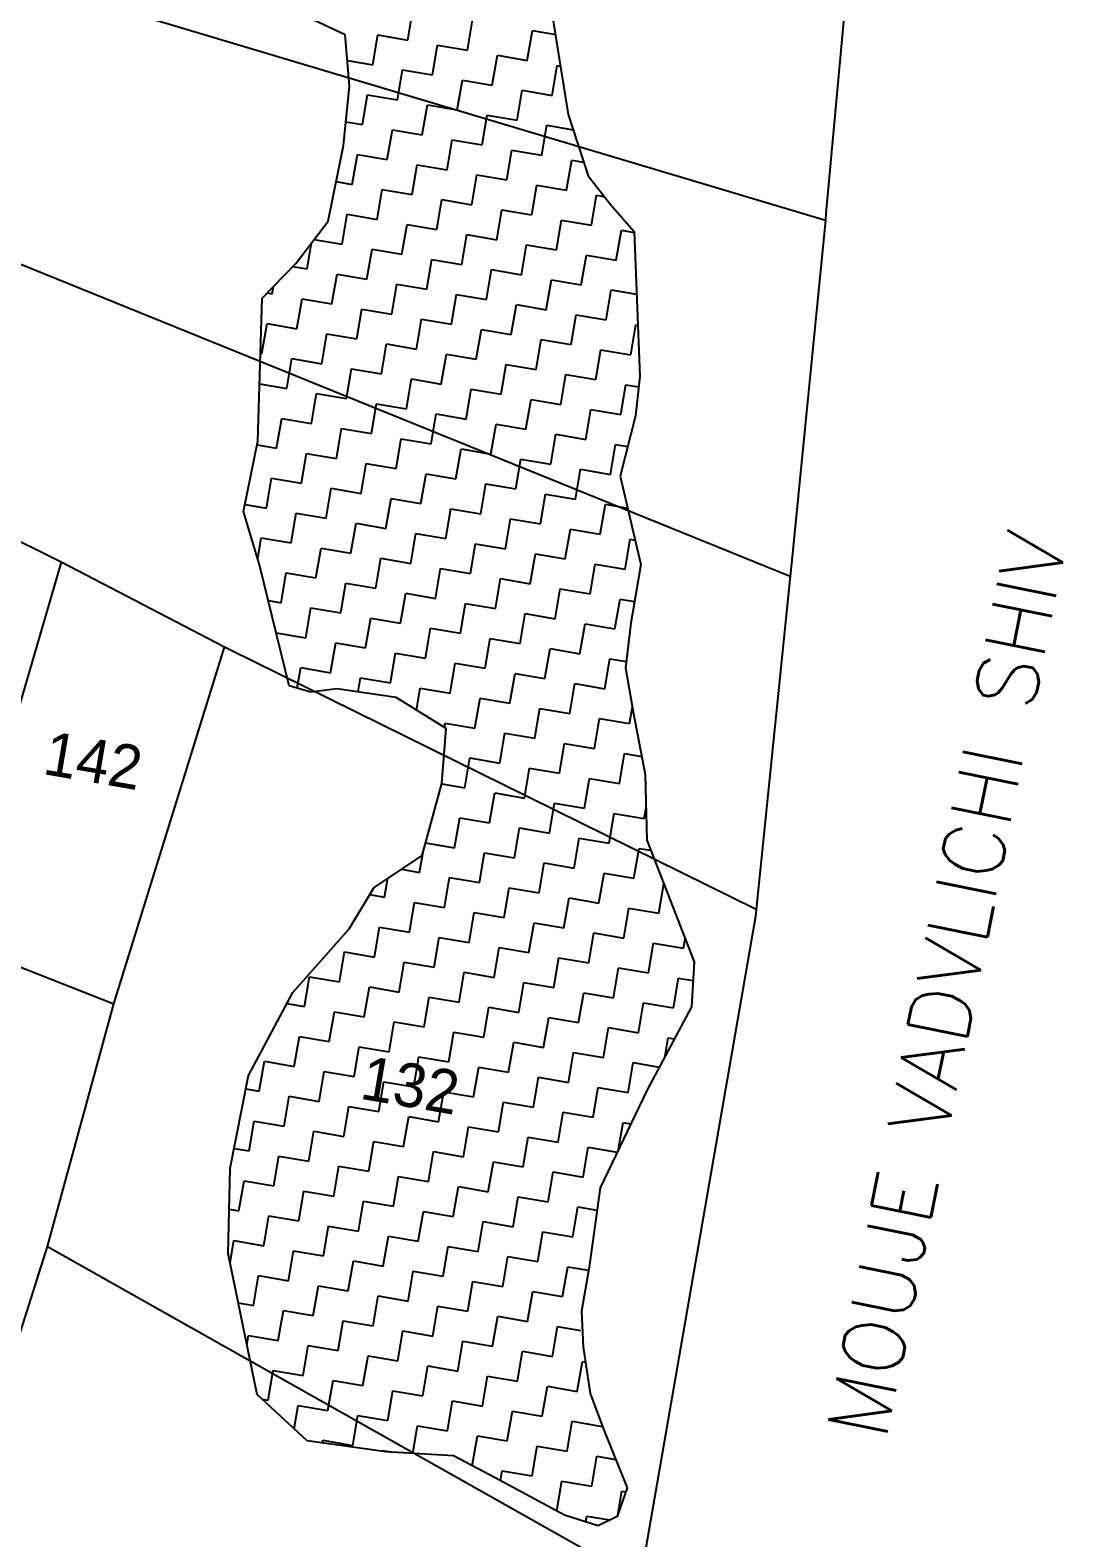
# Model space of a CAD drawing. Header units: metres. Extents: x 286044 to 288268, y 2013628 to 2015838.
# Drawn here: x 287672.9 to 287889, y 2014429.3 to 2014744.8 of the extents above; entities that cross this region are included whole.
import ezdxf
from ezdxf.enums import TextEntityAlignment as Align

# ---------------------------------------------------------------- set-up
doc = ezdxf.new("R2010")
doc.units = ezdxf.units.M
for name, color, linetype in [('POLY_HATCH', 12, 'Continuous'), ('POLY_PARCEL', 6, 'Continuous'), ('TEXT_MAPOUT', 7, 'Continuous'), ('TEXT_PARCEL', 7, 'Continuous'), ('V_BOUND_LINE', 7, 'Continuous')]:
    doc.layers.add(name, color=color, linetype=linetype)
doc.styles.get("Standard").update_dxf_attribs({"font": 'simplex.shx'})
doc.styles.add('TEXT_MAP', font='')
doc.styles.get('TEXT_MAP').set_extended_font_data('Kruti Dev 050')

msp = doc.modelspace()

# ---------------------------------------------------------------- linework, layer by layer
at = {"layer": 'POLY_HATCH'}
for p, q in [((287781.16, 2014754.23), (287785.51, 2014727.12)), ((287738.83, 2014743.8), (287732.28, 2014746.88)), ((287739.75, 2014733.03), (287738.83, 2014743.8)), ((287738.49, 2014720.62), (287739.75, 2014733.03)), ((287785.51, 2014727.12), (287789.65, 2014714.29)), ((287735.27, 2014704.82), (287738.49, 2014720.62)), ((287789.65, 2014714.29), (287794.42, 2014708.2)), ((287794.42, 2014708.2), (287799.28, 2014702.63)), ((287728.48, 2014695.96), (287735.27, 2014704.82)), ((287799.28, 2014702.63), (287800.45, 2014672.37)), ((287721.45, 2014688.72), (287728.48, 2014695.96)), ((287720.57, 2014658.81), (287721.45, 2014688.72)), ((287800.45, 2014672.37), (287799.57, 2014664.08)), ((287799.57, 2014664.08), (287796.36, 2014651.44)), ((287717.53, 2014644.03), (287720.57, 2014658.81)), ((287796.36, 2014651.44), (287800.66, 2014632.97)), ((287720.91, 2014632.91), (287717.53, 2014644.03)), ((287727.15, 2014607.59), (287720.91, 2014632.91)), ((287800.66, 2014632.97), (287798.57, 2014620.67)), ((287798.57, 2014620.67), (287797.51, 2014611.35)), ((287797.51, 2014611.35), (287799.1, 2014602.12)), ((287731.68, 2014606.29), (287727.15, 2014607.59)), ((287737.07, 2014606.95), (287731.68, 2014606.29)), ((287749.49, 2014605.16), (287737.07, 2014606.95)), ((287759.98, 2014598.63), (287749.49, 2014605.16)), ((287799.1, 2014602.12), (287801.62, 2014589.03)), ((287759.09, 2014587.18), (287759.98, 2014598.63)), ((287801.62, 2014589.03), (287801.91, 2014575.27)), ((287754.93, 2014572.06), (287759.09, 2014587.18)), ((287801.91, 2014575.27), (287811.83, 2014549.85)), ((287744.81, 2014565.35), (287754.93, 2014572.06)), ((287739.65, 2014556.74), (287744.81, 2014565.35)), ((287727.89, 2014543.45), (287739.65, 2014556.74)), ((287811.83, 2014549.85), (287811.29, 2014540.45)), ((287718.59, 2014526.05), (287727.89, 2014543.45)), ((287811.29, 2014540.45), (287801.99, 2014523.05)), ((287714.76, 2014506.66), (287718.59, 2014526.05)), ((287801.99, 2014523.05), (287792.17, 2014502.57)), ((287714.36, 2014488.8), (287714.76, 2014506.66)), ((287792.17, 2014502.57), (287789.86, 2014485.95)), ((287720.41, 2014459.29), (287714.36, 2014488.8)), ((287789.86, 2014485.95), (287788.29, 2014476.73)), ((287788.29, 2014476.73), (287788.61, 2014469.29)), ((287788.61, 2014469.29), (287790.11, 2014459.54)), ((287730.9, 2014449.59), (287720.41, 2014459.29)), ((287790.11, 2014459.54), (287792.99, 2014451.67)), ((287747.39, 2014447.31), (287730.9, 2014449.59)), ((287792.99, 2014451.67), (287797.83, 2014439.77)), ((287761.5, 2014446.48), (287747.39, 2014447.31)), ((287770.21, 2014441.84), (287761.5, 2014446.48)), ((287784.72, 2014434.09), (287770.21, 2014441.84)), ((287797.83, 2014439.77), (287795.75, 2014433.79)), ((287791.73, 2014431.84), (287784.72, 2014434.09)), ((287795.75, 2014433.79), (287791.73, 2014431.84))]:
    msp.add_line(p, q, dxfattribs=at)
at = {"layer": 'POLY_HATCH', "linetype": 'Continuous'}
for p, q in [((287751.91, 2014742.71), (287752.97, 2014748.97)), ((287764.42, 2014740.58), (287765.48, 2014746.84)), ((287744.59, 2014737.53), (287745.66, 2014743.78)), ((287745.66, 2014743.78), (287751.91, 2014742.71)), ((287776.92, 2014738.45), (287777.99, 2014744.71)), ((287777.99, 2014744.71), (287782.82, 2014743.88)), ((287757.1, 2014735.4), (287758.16, 2014741.65)), ((287758.16, 2014741.65), (287764.42, 2014740.58)), ((287769.6, 2014733.26), (287770.67, 2014739.52)), ((287770.67, 2014739.52), (287776.92, 2014738.45)), ((287739.29, 2014738.43), (287744.59, 2014737.53)), ((287749.78, 2014730.21), (287750.84, 2014736.46)), ((287750.84, 2014736.46), (287757.1, 2014735.4)), ((287782.11, 2014731.13), (287783.18, 2014737.39)), ((287783.18, 2014737.39), (287783.88, 2014737.27)), ((287762.29, 2014728.08), (287763.35, 2014734.33)), ((287763.35, 2014734.33), (287769.6, 2014733.26)), ((287742.46, 2014725.02), (287743.52, 2014731.27)), ((287743.52, 2014731.27), (287749.78, 2014730.21)), ((287774.79, 2014725.95), (287775.86, 2014732.2)), ((287775.86, 2014732.2), (287782.11, 2014731.13)), ((287754.97, 2014722.89), (287756.03, 2014729.14)), ((287756.03, 2014729.14), (287762.29, 2014728.08)), ((287767.47, 2014720.76), (287768.54, 2014727.01)), ((287768.54, 2014727.01), (287774.79, 2014725.95)), ((287739, 2014725.61), (287742.46, 2014725.02)), ((287747.65, 2014717.7), (287748.71, 2014723.95)), ((287748.71, 2014723.95), (287754.97, 2014722.89)), ((287779.98, 2014718.63), (287781.05, 2014724.88)), ((287781.05, 2014724.88), (287786.53, 2014723.94)), ((287760.15, 2014715.57), (287761.22, 2014721.82)), ((287761.22, 2014721.82), (287767.47, 2014720.76)), ((287740.33, 2014712.51), (287741.39, 2014718.77)), ((287741.39, 2014718.77), (287747.65, 2014717.7)), ((287772.66, 2014713.44), (287773.73, 2014719.69)), ((287773.73, 2014719.69), (287779.98, 2014718.63)), ((287785.17, 2014711.31), (287786.24, 2014717.56)), ((287786.24, 2014717.56), (287788.73, 2014717.13)), ((287752.84, 2014710.38), (287753.9, 2014716.63)), ((287753.9, 2014716.63), (287760.15, 2014715.57)), ((287765.34, 2014708.25), (287766.41, 2014714.5)), ((287766.41, 2014714.5), (287772.66, 2014713.44)), ((287736.96, 2014713.09), (287740.33, 2014712.51)), ((287745.52, 2014705.19), (287746.58, 2014711.45)), ((287746.58, 2014711.45), (287752.84, 2014710.38)), ((287777.85, 2014706.12), (287778.92, 2014712.37)), ((287778.92, 2014712.37), (287785.17, 2014711.31)), ((287758.02, 2014703.06), (287759.09, 2014709.32)), ((287759.09, 2014709.32), (287765.34, 2014708.25)), ((287790.36, 2014703.99), (287791.42, 2014710.24)), ((287791.42, 2014710.24), (287792.86, 2014710)), ((287738.2, 2014700), (287739.26, 2014706.26)), ((287739.26, 2014706.26), (287745.52, 2014705.19)), ((287770.53, 2014700.93), (287771.6, 2014707.18)), ((287771.6, 2014707.18), (287777.85, 2014706.12)), ((287783.04, 2014698.8), (287784.1, 2014705.05)), ((287784.1, 2014705.05), (287790.36, 2014703.99)), ((287750.7, 2014697.87), (287751.77, 2014704.13)), ((287751.77, 2014704.13), (287758.02, 2014703.06)), ((287763.21, 2014695.74), (287764.28, 2014702)), ((287764.28, 2014702), (287770.53, 2014700.93)), ((287795.55, 2014696.67), (287796.61, 2014702.92)), ((287796.61, 2014702.92), (287799.28, 2014702.47)), ((287730.88, 2014694.82), (287731.81, 2014700.31)), ((287732.34, 2014701), (287738.2, 2014700)), ((287743.38, 2014692.68), (287744.45, 2014698.94)), ((287744.45, 2014698.94), (287750.7, 2014697.87)), ((287775.72, 2014693.61), (287776.78, 2014699.86)), ((287776.78, 2014699.86), (287783.04, 2014698.8)), ((287727.87, 2014695.33), (287730.88, 2014694.82)), ((287755.89, 2014690.55), (287756.96, 2014696.81)), ((287756.96, 2014696.81), (287763.21, 2014695.74)), ((287788.23, 2014691.48), (287789.29, 2014697.73)), ((287789.29, 2014697.73), (287795.55, 2014696.67)), ((287736.07, 2014687.5), (287737.13, 2014693.75)), ((287737.13, 2014693.75), (287743.38, 2014692.68)), ((287768.4, 2014688.42), (287769.47, 2014694.68)), ((287769.47, 2014694.68), (287775.72, 2014693.61)), ((287780.91, 2014686.29), (287781.97, 2014692.55)), ((287781.97, 2014692.55), (287788.23, 2014691.48)), ((287722.5, 2014689.81), (287723.56, 2014689.63)), ((287723.56, 2014689.63), (287723.82, 2014691.16)), ((287748.57, 2014685.37), (287749.64, 2014691.62)), ((287749.64, 2014691.62), (287755.89, 2014690.55)), ((287761.08, 2014683.23), (287762.15, 2014689.49)), ((287762.15, 2014689.49), (287768.4, 2014688.42)), ((287793.41, 2014684.16), (287794.48, 2014690.41)), ((287794.48, 2014690.41), (287799.79, 2014689.51)), ((287728.75, 2014682.31), (287729.81, 2014688.56)), ((287729.81, 2014688.56), (287736.07, 2014687.5)), ((287741.25, 2014680.18), (287742.32, 2014686.43)), ((287742.32, 2014686.43), (287748.57, 2014685.37)), ((287773.59, 2014681.1), (287774.65, 2014687.36)), ((287774.65, 2014687.36), (287780.91, 2014686.29)), ((287721.43, 2014677.12), (287722.49, 2014683.37)), ((287722.49, 2014683.37), (287728.75, 2014682.31)), ((287753.76, 2014678.05), (287754.83, 2014684.3)), ((287754.83, 2014684.3), (287761.08, 2014683.23)), ((287786.1, 2014678.97), (287787.16, 2014685.23)), ((287787.16, 2014685.23), (287793.41, 2014684.16)), ((287798.6, 2014676.84), (287799.67, 2014683.1)), ((287799.67, 2014683.1), (287800.04, 2014683.03)), ((287733.93, 2014674.99), (287735, 2014681.24)), ((287735, 2014681.24), (287741.25, 2014680.18)), ((287766.27, 2014675.92), (287767.33, 2014682.17)), ((287767.33, 2014682.17), (287773.59, 2014681.1)), ((287778.78, 2014673.78), (287779.84, 2014680.04)), ((287779.84, 2014680.04), (287786.1, 2014678.97)), ((287721.11, 2014677.17), (287721.43, 2014677.12)), ((287746.44, 2014672.86), (287747.51, 2014679.11)), ((287747.51, 2014679.11), (287753.76, 2014678.05)), ((287758.95, 2014670.73), (287760.02, 2014676.98)), ((287760.02, 2014676.98), (287766.27, 2014675.92)), ((287791.28, 2014671.65), (287792.35, 2014677.91)), ((287792.35, 2014677.91), (287798.6, 2014676.84)), ((287726.62, 2014669.8), (287727.68, 2014676.05)), ((287727.68, 2014676.05), (287733.93, 2014674.99)), ((287739.12, 2014667.67), (287740.19, 2014673.92)), ((287740.19, 2014673.92), (287746.44, 2014672.86)), ((287771.46, 2014668.6), (287772.52, 2014674.85)), ((287772.52, 2014674.85), (287778.78, 2014673.78)), ((287720.92, 2014670.77), (287726.62, 2014669.8)), ((287751.63, 2014665.54), (287752.7, 2014671.79)), ((287752.7, 2014671.79), (287758.95, 2014670.73)), ((287783.96, 2014666.46), (287785.03, 2014672.72)), ((287785.03, 2014672.72), (287791.28, 2014671.65)), ((287796.47, 2014664.33), (287797.54, 2014670.59)), ((287797.54, 2014670.59), (287800.21, 2014670.13)), ((287731.8, 2014662.48), (287732.87, 2014668.74)), ((287732.87, 2014668.74), (287739.12, 2014667.67)), ((287764.14, 2014663.41), (287765.2, 2014669.66)), ((287765.2, 2014669.66), (287771.46, 2014668.6)), ((287776.65, 2014661.28), (287777.71, 2014667.53)), ((287777.71, 2014667.53), (287783.96, 2014666.46)), ((287744.31, 2014660.35), (287745.38, 2014666.6)), ((287745.38, 2014666.6), (287751.63, 2014665.54)), ((287756.82, 2014658.22), (287757.88, 2014664.47)), ((287757.88, 2014664.47), (287764.14, 2014663.41)), ((287789.15, 2014659.15), (287790.22, 2014665.4)), ((287790.22, 2014665.4), (287796.47, 2014664.33)), ((287724.48, 2014657.29), (287725.55, 2014663.55)), ((287725.55, 2014663.55), (287731.8, 2014662.48)), ((287736.99, 2014655.16), (287738.06, 2014661.42)), ((287738.06, 2014661.42), (287744.31, 2014660.35)), ((287769.33, 2014656.09), (287770.39, 2014662.34)), ((287770.39, 2014662.34), (287776.65, 2014661.28)), ((287720.4, 2014657.99), (287724.48, 2014657.29)), ((287749.5, 2014653.03), (287750.56, 2014659.29)), ((287750.56, 2014659.29), (287756.82, 2014658.22)), ((287781.83, 2014653.96), (287782.9, 2014660.21)), ((287782.9, 2014660.21), (287789.15, 2014659.15)), ((287794.34, 2014651.83), (287795.41, 2014658.08)), ((287795.41, 2014658.08), (287797.94, 2014657.65)), ((287729.67, 2014649.97), (287730.74, 2014656.23)), ((287730.74, 2014656.23), (287736.99, 2014655.16)), ((287762.01, 2014650.9), (287763.07, 2014657.15)), ((287763.07, 2014657.15), (287769.33, 2014656.09)), ((287774.51, 2014648.77), (287775.58, 2014655.02)), ((287775.58, 2014655.02), (287781.83, 2014653.96)), ((287742.18, 2014647.84), (287743.25, 2014654.1)), ((287743.25, 2014654.1), (287749.5, 2014653.03)), ((287754.69, 2014645.71), (287755.75, 2014651.97)), ((287755.75, 2014651.97), (287762.01, 2014650.9)), ((287787.02, 2014646.64), (287788.09, 2014652.89)), ((287788.09, 2014652.89), (287794.34, 2014651.83)), ((287722.35, 2014644.79), (287723.42, 2014651.04)), ((287723.42, 2014651.04), (287729.67, 2014649.97)), ((287734.86, 2014642.66), (287735.93, 2014648.91)), ((287735.93, 2014648.91), (287742.18, 2014647.84)), ((287767.19, 2014643.58), (287768.26, 2014649.83)), ((287768.26, 2014649.83), (287774.51, 2014648.77)), ((287717.84, 2014645.56), (287722.35, 2014644.79)), ((287747.37, 2014640.52), (287748.43, 2014646.78)), ((287748.43, 2014646.78), (287754.69, 2014645.71)), ((287779.7, 2014641.45), (287780.77, 2014647.7)), ((287780.77, 2014647.7), (287787.02, 2014646.64)), ((287792.21, 2014639.32), (287793.28, 2014645.57)), ((287793.28, 2014645.57), (287797.91, 2014644.78)), ((287727.54, 2014637.47), (287728.61, 2014643.72)), ((287728.61, 2014643.72), (287734.86, 2014642.66)), ((287759.88, 2014638.39), (287760.94, 2014644.65)), ((287760.94, 2014644.65), (287767.19, 2014643.58)), ((287772.38, 2014636.26), (287773.45, 2014642.52)), ((287773.45, 2014642.52), (287779.7, 2014641.45)), ((287720.54, 2014634.13), (287721.29, 2014638.53)), ((287721.29, 2014638.53), (287727.54, 2014637.47)), ((287740.05, 2014635.34), (287741.11, 2014641.59)), ((287741.11, 2014641.59), (287747.37, 2014640.52)), ((287752.56, 2014633.2), (287753.62, 2014639.46)), ((287753.62, 2014639.46), (287759.88, 2014638.39)), ((287784.89, 2014634.13), (287785.96, 2014640.38)), ((287785.96, 2014640.38), (287792.21, 2014639.32)), ((287732.73, 2014630.15), (287733.8, 2014636.4)), ((287733.8, 2014636.4), (287740.05, 2014635.34)), ((287765.06, 2014631.07), (287766.13, 2014637.33)), ((287766.13, 2014637.33), (287772.38, 2014636.26)), ((287797.4, 2014632), (287798.46, 2014638.25)), ((287798.46, 2014638.25), (287799.47, 2014638.08)), ((287745.24, 2014628.02), (287746.3, 2014634.27)), ((287746.3, 2014634.27), (287752.56, 2014633.2)), ((287777.57, 2014628.94), (287778.64, 2014635.2)), ((287778.64, 2014635.2), (287784.89, 2014634.13)), ((287790.08, 2014626.81), (287791.14, 2014633.07)), ((287791.14, 2014633.07), (287797.4, 2014632)), ((287725.41, 2014624.96), (287726.48, 2014631.21)), ((287726.48, 2014631.21), (287732.73, 2014630.15)), ((287737.92, 2014622.83), (287738.98, 2014629.08)), ((287738.98, 2014629.08), (287745.24, 2014628.02)), ((287757.74, 2014625.89), (287758.81, 2014632.14)), ((287758.81, 2014632.14), (287765.06, 2014631.07)), ((287770.25, 2014623.75), (287771.32, 2014630.01)), ((287771.32, 2014630.01), (287777.57, 2014628.94)), ((287750.43, 2014620.7), (287751.49, 2014626.95)), ((287751.49, 2014626.95), (287757.74, 2014625.89)), ((287782.76, 2014621.62), (287783.82, 2014627.88)), ((287783.82, 2014627.88), (287790.08, 2014626.81)), ((287722.76, 2014625.41), (287725.41, 2014624.96)), ((287730.6, 2014617.64), (287731.66, 2014623.89)), ((287731.66, 2014623.89), (287737.92, 2014622.83)), ((287762.93, 2014618.57), (287764, 2014624.82)), ((287764, 2014624.82), (287770.25, 2014623.75)), ((287795.27, 2014619.49), (287796.33, 2014625.75)), ((287796.33, 2014625.75), (287799.35, 2014625.23)), ((287743.11, 2014615.51), (287744.17, 2014621.76)), ((287744.17, 2014621.76), (287750.43, 2014620.7)), ((287755.61, 2014613.38), (287756.68, 2014619.63)), ((287756.68, 2014619.63), (287762.93, 2014618.57)), ((287775.44, 2014616.43), (287776.51, 2014622.69)), ((287776.51, 2014622.69), (287782.76, 2014621.62)), ((287787.95, 2014614.3), (287789.01, 2014620.56)), ((287789.01, 2014620.56), (287795.27, 2014619.49)), ((287724.41, 2014618.69), (287730.6, 2014617.64)), ((287735.79, 2014610.32), (287736.85, 2014616.57)), ((287736.85, 2014616.57), (287743.11, 2014615.51)), ((287768.12, 2014611.25), (287769.19, 2014617.5)), ((287769.19, 2014617.5), (287775.44, 2014616.43)), ((287748.29, 2014608.19), (287749.36, 2014614.44)), ((287749.36, 2014614.44), (287755.61, 2014613.38)), ((287780.63, 2014609.12), (287781.69, 2014615.37)), ((287781.69, 2014615.37), (287787.95, 2014614.3)), ((287728.8, 2014607.11), (287729.53, 2014611.39)), ((287729.53, 2014611.39), (287735.79, 2014610.32)), ((287760.8, 2014606.06), (287761.87, 2014612.31)), ((287761.87, 2014612.31), (287768.12, 2014611.25)), ((287773.31, 2014603.93), (287774.37, 2014610.18)), ((287774.37, 2014610.18), (287780.63, 2014609.12)), ((287793.14, 2014606.98), (287794.2, 2014613.24)), ((287794.2, 2014613.24), (287797.66, 2014612.65)), ((287741.54, 2014606.31), (287742.04, 2014609.26)), ((287742.04, 2014609.26), (287748.29, 2014608.19)), ((287753.76, 2014602.5), (287754.55, 2014607.12)), ((287754.55, 2014607.12), (287760.8, 2014606.06)), ((287785.82, 2014601.8), (287786.88, 2014608.05)), ((287786.88, 2014608.05), (287793.14, 2014606.98)), ((287765.99, 2014598.74), (287767.06, 2014604.99)), ((287767.06, 2014604.99), (287773.31, 2014603.93)), ((287778.5, 2014596.61), (287779.56, 2014602.86)), ((287779.56, 2014602.86), (287785.82, 2014601.8)), ((287791, 2014594.48), (287792.07, 2014600.73)), ((287792.07, 2014600.73), (287798.32, 2014599.67)), ((287798.32, 2014599.67), (287798.92, 2014603.16)), ((287759.58, 2014598.88), (287759.74, 2014599.8)), ((287759.74, 2014599.8), (287765.99, 2014598.74)), ((287771.18, 2014591.42), (287772.24, 2014597.67)), ((287772.24, 2014597.67), (287778.5, 2014596.61)), ((287783.69, 2014589.29), (287784.75, 2014595.54)), ((287784.75, 2014595.54), (287791, 2014594.48)), ((287763.86, 2014586.23), (287764.92, 2014592.49)), ((287764.92, 2014592.49), (287771.18, 2014591.42)), ((287796.19, 2014587.16), (287797.26, 2014593.41)), ((287797.26, 2014593.41), (287800.9, 2014592.79)), ((287776.37, 2014584.1), (287777.43, 2014590.35)), ((287777.43, 2014590.35), (287783.69, 2014589.29)), ((287788.87, 2014581.97), (287789.94, 2014588.22)), ((287789.94, 2014588.22), (287796.19, 2014587.16)), ((287759.05, 2014587.05), (287763.86, 2014586.23)), ((287769.05, 2014578.91), (287770.11, 2014585.17)), ((287770.11, 2014585.17), (287776.37, 2014584.1)), ((287781.55, 2014576.78), (287782.62, 2014583.04)), ((287782.62, 2014583.04), (287788.87, 2014581.97)), ((287801.38, 2014579.84), (287801.77, 2014582.11)), ((287761.73, 2014573.72), (287762.79, 2014579.98)), ((287762.79, 2014579.98), (287769.05, 2014578.91)), ((287794.06, 2014574.65), (287795.13, 2014580.9)), ((287795.13, 2014580.9), (287801.38, 2014579.84)), ((287774.24, 2014571.59), (287775.3, 2014577.85)), ((287775.3, 2014577.85), (287781.55, 2014576.78)), ((287786.74, 2014569.46), (287787.81, 2014575.72)), ((287787.81, 2014575.72), (287794.06, 2014574.65)), ((287754.41, 2014568.54), (287755.14, 2014572.83)), ((287755.67, 2014574.76), (287761.73, 2014573.72)), ((287766.92, 2014566.41), (287767.98, 2014572.66)), ((287767.98, 2014572.66), (287774.24, 2014571.59)), ((287799.25, 2014567.33), (287800.32, 2014573.58)), ((287800.32, 2014573.58), (287802.73, 2014573.17)), ((287750.59, 2014569.19), (287754.41, 2014568.54)), ((287779.42, 2014564.27), (287780.49, 2014570.53)), ((287780.49, 2014570.53), (287786.74, 2014569.46)), ((287747.09, 2014563.35), (287747.76, 2014567.31)), ((287759.6, 2014561.22), (287760.66, 2014567.47)), ((287760.66, 2014567.47), (287766.92, 2014566.41)), ((287791.93, 2014562.14), (287793, 2014568.4)), ((287793, 2014568.4), (287799.25, 2014567.33)), ((287804.44, 2014560.01), (287805.48, 2014566.13)), ((287743.94, 2014563.89), (287747.09, 2014563.35)), ((287772.1, 2014559.09), (287773.17, 2014565.34)), ((287773.17, 2014565.34), (287779.42, 2014564.27)), ((287784.61, 2014556.95), (287785.68, 2014563.21)), ((287785.68, 2014563.21), (287791.93, 2014562.14)), ((287752.28, 2014556.03), (287753.34, 2014562.28)), ((287753.34, 2014562.28), (287759.6, 2014561.22)), ((287764.78, 2014553.9), (287765.85, 2014560.15)), ((287765.85, 2014560.15), (287772.1, 2014559.09)), ((287797.12, 2014554.82), (287798.18, 2014561.08)), ((287798.18, 2014561.08), (287804.44, 2014560.01)), ((287744.96, 2014550.84), (287746.02, 2014557.09)), ((287746.02, 2014557.09), (287752.28, 2014556.03)), ((287777.29, 2014551.77), (287778.36, 2014558.02)), ((287778.36, 2014558.02), (287784.61, 2014556.95)), ((287757.47, 2014548.71), (287758.53, 2014554.96)), ((287758.53, 2014554.96), (287764.78, 2014553.9)), ((287789.8, 2014549.64), (287790.87, 2014555.89)), ((287790.87, 2014555.89), (287797.12, 2014554.82)), ((287802.31, 2014547.5), (287803.37, 2014553.76)), ((287803.37, 2014553.76), (287809.63, 2014552.69)), ((287809.63, 2014552.69), (287809.96, 2014554.65)), ((287737.64, 2014545.65), (287738.7, 2014551.91)), ((287738.7, 2014551.91), (287744.96, 2014550.84)), ((287769.97, 2014546.58), (287771.04, 2014552.83)), ((287771.04, 2014552.83), (287777.29, 2014551.77)), ((287782.48, 2014544.45), (287783.55, 2014550.7)), ((287783.55, 2014550.7), (287789.8, 2014549.64)), ((287750.15, 2014543.52), (287751.21, 2014549.77)), ((287751.21, 2014549.77), (287757.47, 2014548.71)), ((287762.65, 2014541.39), (287763.72, 2014547.64)), ((287763.72, 2014547.64), (287769.97, 2014546.58)), ((287794.99, 2014542.32), (287796.05, 2014548.57)), ((287796.05, 2014548.57), (287802.31, 2014547.5)), ((287730.32, 2014540.46), (287731.38, 2014546.72)), ((287731.38, 2014546.72), (287737.64, 2014545.65)), ((287742.83, 2014538.33), (287743.89, 2014544.59)), ((287743.89, 2014544.59), (287750.15, 2014543.52)), ((287775.16, 2014539.26), (287776.23, 2014545.51)), ((287776.23, 2014545.51), (287782.48, 2014544.45)), ((287807.5, 2014540.19), (287808.56, 2014546.44)), ((287808.56, 2014546.44), (287811.6, 2014545.92)), ((287726.63, 2014541.09), (287730.32, 2014540.46)), ((287755.33, 2014536.2), (287756.4, 2014542.46)), ((287756.4, 2014542.46), (287762.65, 2014541.39)), ((287787.67, 2014537.13), (287788.73, 2014543.38)), ((287788.73, 2014543.38), (287794.99, 2014542.32)), ((287800.18, 2014535), (287801.24, 2014541.25)), ((287801.24, 2014541.25), (287807.5, 2014540.19)), ((287735.51, 2014533.14), (287736.57, 2014539.4)), ((287736.57, 2014539.4), (287742.83, 2014538.33)), ((287767.84, 2014534.07), (287768.91, 2014540.32)), ((287768.91, 2014540.32), (287775.16, 2014539.26)), ((287780.35, 2014531.94), (287781.41, 2014538.19)), ((287781.41, 2014538.19), (287787.67, 2014537.13)), ((287748.02, 2014531.01), (287749.08, 2014537.27)), ((287749.08, 2014537.27), (287755.33, 2014536.2)), ((287760.52, 2014528.88), (287761.59, 2014535.14)), ((287761.59, 2014535.14), (287767.84, 2014534.07)), ((287792.86, 2014529.81), (287793.92, 2014536.06)), ((287793.92, 2014536.06), (287800.18, 2014535)), ((287728.19, 2014527.96), (287729.25, 2014534.21)), ((287729.25, 2014534.21), (287735.51, 2014533.14)), ((287740.7, 2014525.83), (287741.76, 2014532.08)), ((287741.76, 2014532.08), (287748.02, 2014531.01)), ((287773.03, 2014526.75), (287774.1, 2014533.01)), ((287774.1, 2014533.01), (287780.35, 2014531.94)), ((287805.79, 2014530.16), (287806.43, 2014533.93)), ((287806.43, 2014533.93), (287807.69, 2014533.72)), ((287720.87, 2014522.77), (287721.93, 2014529.02)), ((287721.93, 2014529.02), (287728.19, 2014527.96)), ((287753.2, 2014523.69), (287754.27, 2014529.95)), ((287754.27, 2014529.95), (287760.52, 2014528.88)), ((287785.54, 2014524.62), (287786.6, 2014530.87)), ((287786.6, 2014530.87), (287792.86, 2014529.81)), ((287798.04, 2014522.49), (287799.11, 2014528.74)), ((287799.11, 2014528.74), (287804.54, 2014527.82)), ((287733.38, 2014520.64), (287734.44, 2014526.89)), ((287734.44, 2014526.89), (287740.7, 2014525.83)), ((287765.71, 2014521.56), (287766.78, 2014527.82)), ((287766.78, 2014527.82), (287773.03, 2014526.75)), ((287778.22, 2014519.43), (287779.28, 2014525.69)), ((287779.28, 2014525.69), (287785.54, 2014524.62)), ((287718.04, 2014523.25), (287720.87, 2014522.77)), ((287745.88, 2014518.51), (287746.95, 2014524.76)), ((287746.95, 2014524.76), (287753.2, 2014523.69)), ((287758.39, 2014516.38), (287759.46, 2014522.63)), ((287759.46, 2014522.63), (287765.71, 2014521.56)), ((287790.73, 2014517.3), (287791.79, 2014523.55)), ((287791.79, 2014523.55), (287798.04, 2014522.49)), ((287726.06, 2014515.45), (287727.12, 2014521.7)), ((287727.12, 2014521.7), (287733.38, 2014520.64)), ((287738.56, 2014513.32), (287739.63, 2014519.57)), ((287739.63, 2014519.57), (287745.88, 2014518.51)), ((287770.9, 2014514.24), (287771.96, 2014520.5)), ((287771.96, 2014520.5), (287778.22, 2014519.43)), ((287718.74, 2014510.26), (287719.8, 2014516.51)), ((287719.8, 2014516.51), (287726.06, 2014515.45)), ((287751.07, 2014511.19), (287752.14, 2014517.44)), ((287752.14, 2014517.44), (287758.39, 2014516.38)), ((287783.41, 2014512.11), (287784.47, 2014518.37)), ((287784.47, 2014518.37), (287790.73, 2014517.3)), ((287796.02, 2014510.61), (287796.98, 2014516.24)), ((287796.98, 2014516.24), (287798.59, 2014515.96)), ((287731.25, 2014508.13), (287732.31, 2014514.38)), ((287732.31, 2014514.38), (287738.56, 2014513.32)), ((287763.58, 2014509.06), (287764.65, 2014515.31)), ((287764.65, 2014515.31), (287770.9, 2014514.24)), ((287776.09, 2014506.92), (287777.15, 2014513.18)), ((287777.15, 2014513.18), (287783.41, 2014512.11)), ((287715.58, 2014510.8), (287718.74, 2014510.26)), ((287723.93, 2014502.94), (287724.99, 2014509.2)), ((287724.99, 2014509.2), (287731.25, 2014508.13)), ((287743.75, 2014506), (287744.82, 2014512.25)), ((287744.82, 2014512.25), (287751.07, 2014511.19)), ((287756.26, 2014503.87), (287757.33, 2014510.12)), ((287757.33, 2014510.12), (287763.58, 2014509.06)), ((287788.59, 2014504.79), (287789.66, 2014511.05)), ((287789.66, 2014511.05), (287795.74, 2014510.01)), ((287736.43, 2014500.81), (287737.5, 2014507.06)), ((287737.5, 2014507.06), (287743.75, 2014506)), ((287768.77, 2014501.74), (287769.83, 2014507.99)), ((287769.83, 2014507.99), (287776.09, 2014506.92)), ((287716.61, 2014497.75), (287717.67, 2014504.01)), ((287717.67, 2014504.01), (287723.93, 2014502.94)), ((287748.94, 2014498.68), (287750.01, 2014504.93)), ((287750.01, 2014504.93), (287756.26, 2014503.87)), ((287781.28, 2014499.61), (287782.34, 2014505.86)), ((287782.34, 2014505.86), (287788.59, 2014504.79)), ((287729.11, 2014495.62), (287730.18, 2014501.88)), ((287730.18, 2014501.88), (287736.43, 2014500.81)), ((287741.62, 2014493.49), (287742.69, 2014499.75)), ((287742.69, 2014499.75), (287748.94, 2014498.68)), ((287761.45, 2014496.55), (287762.51, 2014502.8)), ((287762.51, 2014502.8), (287768.77, 2014501.74)), ((287773.96, 2014494.42), (287775.02, 2014500.67)), ((287775.02, 2014500.67), (287781.28, 2014499.61)), ((287714.57, 2014498.1), (287716.61, 2014497.75)), ((287721.8, 2014490.43), (287722.86, 2014496.69)), ((287722.86, 2014496.69), (287729.11, 2014495.62)), ((287754.13, 2014491.36), (287755.19, 2014497.61)), ((287755.19, 2014497.61), (287761.45, 2014496.55)), ((287786.46, 2014492.29), (287787.53, 2014498.54)), ((287787.53, 2014498.54), (287791.51, 2014497.86)), ((287734.3, 2014488.3), (287735.37, 2014494.56)), ((287735.37, 2014494.56), (287741.62, 2014493.49)), ((287766.64, 2014489.23), (287767.7, 2014495.48)), ((287767.7, 2014495.48), (287773.96, 2014494.42)), ((287714.75, 2014486.87), (287715.54, 2014491.5)), ((287715.54, 2014491.5), (287721.8, 2014490.43)), ((287746.81, 2014486.17), (287747.88, 2014492.43)), ((287747.88, 2014492.43), (287754.13, 2014491.36)), ((287759.32, 2014484.04), (287760.38, 2014490.29)), ((287760.38, 2014490.29), (287766.64, 2014489.23)), ((287779.14, 2014487.1), (287780.21, 2014493.35)), ((287780.21, 2014493.35), (287786.46, 2014492.29)), ((287726.98, 2014483.11), (287728.05, 2014489.37)), ((287728.05, 2014489.37), (287734.3, 2014488.3)), ((287739.49, 2014480.98), (287740.56, 2014487.24)), ((287740.56, 2014487.24), (287746.81, 2014486.17)), ((287771.82, 2014481.91), (287772.89, 2014488.16)), ((287772.89, 2014488.16), (287779.14, 2014487.1)), ((287719.66, 2014477.93), (287720.73, 2014484.18)), ((287720.73, 2014484.18), (287726.98, 2014483.11)), ((287752, 2014478.85), (287753.06, 2014485.11)), ((287753.06, 2014485.11), (287759.32, 2014484.04)), ((287784.33, 2014479.78), (287785.4, 2014486.03)), ((287785.4, 2014486.03), (287789.75, 2014485.29)), ((287732.17, 2014475.8), (287733.24, 2014482.05)), ((287733.24, 2014482.05), (287739.49, 2014480.98)), ((287764.51, 2014476.72), (287765.57, 2014482.98)), ((287765.57, 2014482.98), (287771.82, 2014481.91)), ((287777.01, 2014474.59), (287778.08, 2014480.84)), ((287778.08, 2014480.84), (287784.33, 2014479.78)), ((287716.47, 2014478.47), (287719.66, 2014477.93)), ((287744.68, 2014473.66), (287745.74, 2014479.92)), ((287745.74, 2014479.92), (287752, 2014478.85)), ((287757.19, 2014471.53), (287758.25, 2014477.79)), ((287758.25, 2014477.79), (287764.51, 2014476.72)), ((287724.85, 2014470.61), (287725.92, 2014476.86)), ((287725.92, 2014476.86), (287732.17, 2014475.8)), ((287737.36, 2014468.48), (287738.43, 2014474.73)), ((287738.43, 2014474.73), (287744.68, 2014473.66)), ((287769.69, 2014469.4), (287770.76, 2014475.66)), ((287770.76, 2014475.66), (287777.01, 2014474.59)), ((287718.27, 2014469.73), (287718.6, 2014471.67)), ((287718.6, 2014471.67), (287724.85, 2014470.61)), ((287749.87, 2014466.35), (287750.93, 2014472.6)), ((287750.93, 2014472.6), (287757.19, 2014471.53)), ((287782.2, 2014467.27), (287783.27, 2014473.53)), ((287783.27, 2014473.53), (287788.08, 2014472.7)), ((287730.04, 2014463.29), (287731.11, 2014469.54)), ((287731.11, 2014469.54), (287737.36, 2014468.48)), ((287762.37, 2014464.21), (287763.44, 2014470.47)), ((287763.44, 2014470.47), (287769.69, 2014469.4)), ((287774.88, 2014462.08), (287775.95, 2014468.34)), ((287775.95, 2014468.34), (287782.2, 2014467.27)), ((287742.55, 2014461.16), (287743.61, 2014467.41)), ((287743.61, 2014467.41), (287749.87, 2014466.35)), ((287755.06, 2014459.03), (287756.12, 2014465.28)), ((287756.12, 2014465.28), (287762.37, 2014464.21)), ((287787.39, 2014459.95), (287788.46, 2014466.21)), ((287788.46, 2014466.21), (287789.1, 2014466.1)), ((287722.72, 2014458.1), (287723.79, 2014464.35)), ((287723.79, 2014464.35), (287730.04, 2014463.29)), ((287735.23, 2014455.97), (287736.29, 2014462.22)), ((287736.29, 2014462.22), (287742.55, 2014461.16)), ((287767.56, 2014456.89), (287768.63, 2014463.15)), ((287768.63, 2014463.15), (287774.88, 2014462.08)), ((287747.74, 2014453.84), (287748.8, 2014460.09)), ((287748.8, 2014460.09), (287755.06, 2014459.03)), ((287780.07, 2014454.76), (287781.14, 2014461.02)), ((287781.14, 2014461.02), (287787.39, 2014459.95)), ((287721.46, 2014458.31), (287722.72, 2014458.1)), ((287728.14, 2014452.14), (287728.97, 2014457.03)), ((287728.97, 2014457.03), (287735.23, 2014455.97)), ((287760.24, 2014451.71), (287761.31, 2014457.96)), ((287761.31, 2014457.96), (287767.56, 2014456.89)), ((287772.75, 2014449.58), (287773.82, 2014455.83)), ((287773.82, 2014455.83), (287780.07, 2014454.76)), ((287740.42, 2014448.65), (287741.48, 2014454.9)), ((287741.48, 2014454.9), (287747.74, 2014453.84)), ((287753, 2014446.98), (287753.99, 2014452.77)), ((287753.99, 2014452.77), (287760.24, 2014451.71)), ((287785.26, 2014447.44), (287786.32, 2014453.7)), ((287786.32, 2014453.7), (287792.58, 2014452.63)), ((287792.58, 2014452.63), (287792.58, 2014452.67)), ((287734.07, 2014449.15), (287734.16, 2014449.72)), ((287734.16, 2014449.72), (287740.42, 2014448.65)), ((287765.43, 2014444.39), (287766.5, 2014450.64)), ((287766.5, 2014450.64), (287772.75, 2014449.58)), ((287746.64, 2014447.41), (287746.67, 2014447.58)), ((287746.67, 2014447.58), (287748.77, 2014447.23)), ((287777.94, 2014442.26), (287779, 2014448.51)), ((287779, 2014448.51), (287785.26, 2014447.44)), ((287790.45, 2014440.13), (287791.51, 2014446.38)), ((287791.51, 2014446.38), (287795.41, 2014445.71)), ((287765.43, 2014444.39), (287765.43, 2014444.39)), ((287771.33, 2014441.24), (287771.69, 2014443.32)), ((287771.69, 2014443.32), (287777.94, 2014442.26)), ((287783.13, 2014434.94), (287784.19, 2014441.19)), ((287784.19, 2014441.19), (287790.45, 2014440.13)), ((287795.85, 2014434.08), (287796.7, 2014439.06)), ((287796.7, 2014439.06), (287797.53, 2014438.92)), ((287789.17, 2014432.66), (287789.38, 2014433.87)), ((287789.38, 2014433.87), (287794.21, 2014433.05))]:
    msp.add_line(p, q, dxfattribs=at)
at = {"layer": 'POLY_PARCEL'}
for p, q in [((287681.82, 2014752.13), (287839.29, 2014705.02)), ((287613.16, 2014719.23), (287831.92, 2014630.55)), ((287679.41, 2014633.44), (287628.45, 2014658.88)), ((287679.41, 2014633.44), (287656.35, 2014554.44)), ((287713.59, 2014615.68), (287679.41, 2014633.44)), ((287690.46, 2014541.05), (287713.59, 2014615.68)), ((287714.7, 2014615.1), (287713.59, 2014615.68)), ((287824.84, 2014560.75), (287714.7, 2014615.1)), ((287656.35, 2014554.44), (287690.46, 2014541.05)), ((287676.53, 2014490.26), (287690.46, 2014541.05)), ((287642.13, 2014381.63), (287676.53, 2014490.26)), ((287676.53, 2014490.26), (287800.51, 2014420.41))]:
    msp.add_line(p, q, dxfattribs=at)
at = {"layer": 'V_BOUND_LINE'}
for p, q in [((287849.44, 2014815.34), (287839.42, 2014706.39)), ((287839.29, 2014705.02), (287832.11, 2014632.45)), ((287839.42, 2014706.39), (287839.29, 2014705.02)), ((287832.11, 2014632.45), (287831.92, 2014630.55)), ((287831.92, 2014630.55), (287824.84, 2014560.75)), ((287824.84, 2014560.75), (287824.69, 2014559.33)), ((287824.69, 2014559.33), (287800.94, 2014422.86))]:
    msp.add_line(p, q, dxfattribs=at)

# ---------------------------------------------------------------- texts
at = {"layer": 'TEXT_MAPOUT'}
msp.add_text('MOUJE VADVLICHI SHIV', height=12.6877, rotation=78.6108, dxfattribs=at).set_placement((287870.93, 2014543.81), align=Align.CENTER)
at = {"layer": 'TEXT_PARCEL', "style": 'TEXT_MAP'}
for s, p in [('142', (287685.39, 2014587.45)), ('132', (287751.71, 2014519.52))]:
    msp.add_text(s, height=9.135, rotation=350.3305, dxfattribs=at).set_placement(p, align=Align.CENTER)

doc.saveas('drawing.dxf')
